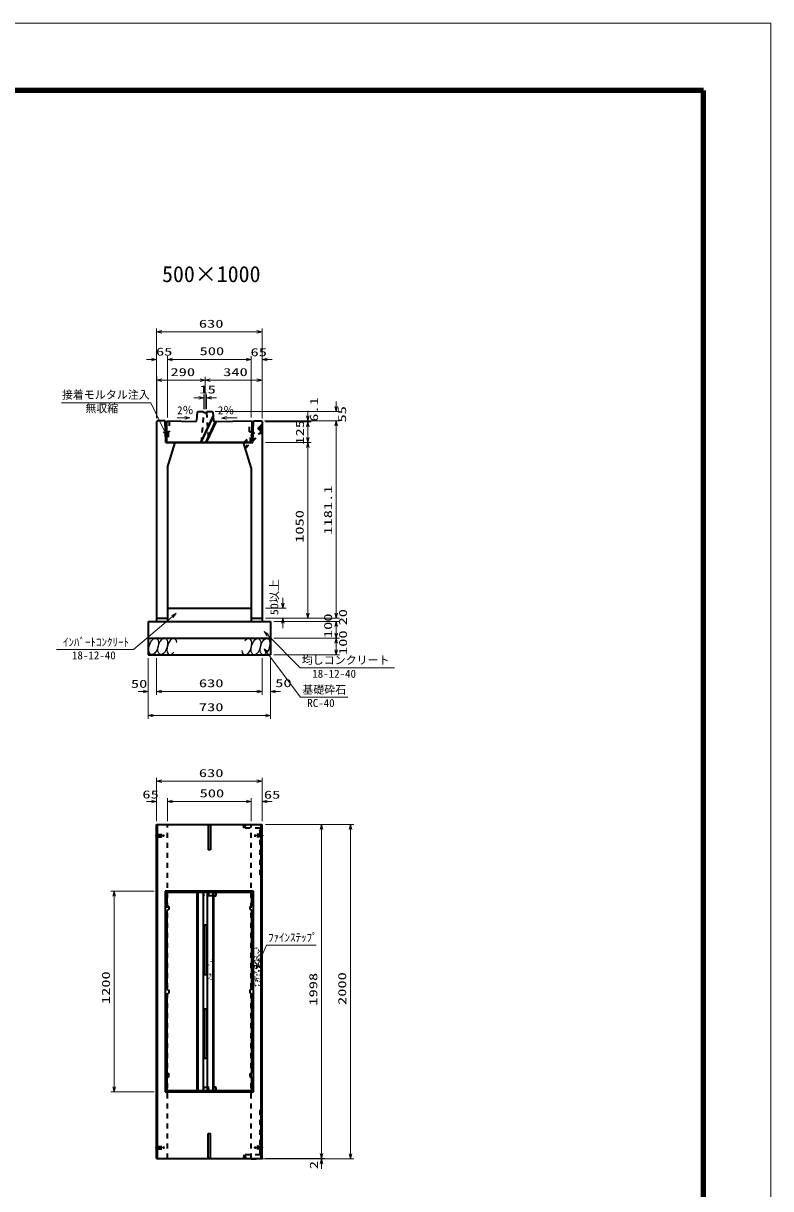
# Model space of a CAD drawing. Units: millimetres on the paper. Extents: x 0 to 841, y 0 to 594.
# Drawn here: x 617.5 to 841, y 245.3 to 594 of the extents above; entities that cross this region are included whole.
import ezdxf
from ezdxf.enums import TextEntityAlignment as Align

# ---------------------------------------------------------------- set-up
doc = ezdxf.new("R2010")
doc.units = ezdxf.units.MM
doc.linetypes.add('USER2', pattern=[18.5, 12, -1.5, 3.5, -1.5])
doc.linetypes.add('USER3', pattern=[3, 1.5, -1.5])
for name, color, linetype, lineweight in [('D-BMK（構造物基準線）', 2, 'USER2', 18), ('D-STR-DIM（寸法）', 7, 'Continuous', 13), ('D-STR-HTXT(均しCON-旗)', 7, 'Continuous', 13), ('D-STR-HTXT(基礎砕石-旗)', 7, 'Continuous', 13), ('D-STR-HTXT（旗上げ）', 7, 'Continuous', 13), ('D-STR-STRF(グリ)', 7, 'Continuous', 25), ('D-STR（構造物）', 1, 'Continuous', 35), ('D-TTL-LINE（区切線）', 7, 'Continuous', 18), ('D-TTL（外枠）', 2, 'Continuous', 140)]:
    doc.layers.add(name, color=color, linetype=linetype, lineweight=lineweight)
doc.layers.add('D-STR-TXT(文字)', color=7, linetype='Continuous')
doc.styles.add('ＭＳ ゴシック', font='')
doc.styles.get('ＭＳ ゴシック').set_extended_font_data('MS Gothic')

# ---------------------------------------------------------------- blocks, each defined once
blk = doc.blocks.new('_Open30')
at = {"color": 7, "linetype": 'Continuous', "lineweight": 13}
for p, q in [((-1, 0.2679), (0, 0)), ((0, 0), (-1, -0.2679)), ((0, 0), (-1, 0))]:
    blk.add_line(p, q, dxfattribs=at)

msp = doc.modelspace()

# ---------------------------------------------------------------- linework, layer by layer
at = {"layer": 'D-BMK（構造物基準線）'}
for p, q in [((656.942, 350.947), (659.792, 350.947)), ((689.367, 350.947), (686.517, 350.947)), ((656.942, 257.547), (659.792, 257.547)), ((686.442, 257.547), (689.292, 257.547))]:
    msp.add_line(p, q, dxfattribs=at)
at = {"layer": 'D-STR-DIM（寸法）'}
for p, q in [((657.405, 494.431), (657.405, 502.64)), ((688.905, 494.437), (688.905, 502.64)), ((658.905, 501.64), (687.405, 501.64)), ((655.905, 493.431), (654.405, 493.431)), ((657.405, 475.834), (657.405, 494.431)), ((660.655, 476.019), (660.655, 494.431)), ((660.655, 477.019), (660.655, 494.431)), ((662.155, 493.431), (663.655, 493.431)), ((662.155, 493.431), (684.155, 493.431)), ((684.155, 493.437), (682.655, 493.437)), ((685.655, 476.019), (685.655, 494.437)), ((685.655, 477.019), (685.655, 494.431)), ((688.905, 475.781), (688.905, 494.437)), ((690.405, 493.437), (691.905, 493.437)), ((657.41, 475.822), (657.41, 488.167)), ((658.91, 487.167), (670.404, 487.167)), ((671.904, 478.552), (671.904, 488.167)), ((671.904, 478.552), (671.904, 488.167)), ((673.404, 487.167), (687.405, 487.167)), ((688.905, 475.834), (688.905, 488.167)), ((670.011, 481.967), (668.511, 481.967)), ((671.511, 478.552), (671.511, 482.967)), ((672.298, 478.552), (672.298, 482.967)), ((673.798, 481.967), (675.298, 481.967)), ((674.898, 477.834), (712.108, 477.834)), ((702.609, 476.579), (702.609, 478.079)), ((711.108, 479.334), (711.108, 480.834)), ((663.494, 475.977), (665.856, 475.929)), ((681.443, 475.951), (678.326, 475.899)), ((689.655, 475.079), (703.609, 475.079)), ((689.655, 475.079), (712.108, 475.079)), ((689.655, 475.079), (712.108, 475.079)), ((689.905, 474.781), (703.609, 474.781)), ((689.905, 474.781), (703.609, 474.781)), ((702.609, 470.026), (702.609, 473.281)), ((702.609, 473.281), (702.609, 471.781)), ((711.108, 417.526), (711.108, 473.579)), ((711.108, 473.579), (711.108, 472.079)), ((689.905, 468.526), (703.609, 468.526)), ((689.905, 468.526), (703.609, 468.526)), ((702.609, 417.526), (702.609, 467.026)), ((695.094, 420.526), (695.094, 422.026)), ((689.905, 419.026), (696.094, 419.026)), ((711.108, 417.526), (711.108, 419.026)), ((689.905, 416.026), (712.108, 416.026)), ((689.905, 416.026), (703.609, 416.026)), ((689.905, 416.026), (712.108, 416.026)), ((689.905, 416.026), (696.094, 416.026)), ((692.405, 415.026), (712.108, 415.026)), ((692.405, 415.026), (712.108, 415.026)), ((695.094, 414.526), (695.094, 413.026)), ((711.108, 411.526), (711.108, 413.526)), ((711.108, 413.526), (711.108, 412.026)), ((692.405, 410.026), (712.108, 410.026)), ((692.405, 410.026), (712.108, 410.026)), ((711.108, 406.526), (711.108, 408.526)), ((692.405, 405.026), (712.108, 405.026)), ((654.905, 404.026), (654.905, 393.059)), ((654.905, 403.026), (654.905, 385.901)), ((657.405, 404.026), (657.405, 393.059)), ((657.405, 404.026), (657.405, 393.059)), ((688.905, 404.026), (688.905, 393.059)), ((688.905, 403.026), (688.905, 393.059)), ((691.405, 404.026), (691.405, 393.059)), ((691.405, 403.026), (691.405, 385.901)), ((653.405, 394.059), (651.905, 394.059)), ((658.905, 394.059), (687.405, 394.059)), ((658.905, 394.059), (660.405, 394.059)), ((687.405, 394.059), (685.905, 394.059)), ((692.905, 394.059), (694.405, 394.059)), ((656.405, 386.901), (689.905, 386.901)), ((657.405, 355.197), (657.405, 368.174)), ((658.905, 367.174), (687.405, 367.174)), ((688.905, 362.154), (688.905, 368.174)), ((655.905, 361.124), (654.405, 361.124)), ((657.405, 355.197), (657.405, 362.124)), ((660.655, 355.197), (660.655, 362.124)), ((660.655, 355.197), (660.655, 362.124)), ((662.155, 361.124), (684.155, 361.124)), ((662.155, 361.124), (663.655, 361.124)), ((684.155, 361.124), (682.655, 361.124)), ((685.655, 355.197), (685.655, 362.124)), ((685.655, 355.197), (685.655, 362.124)), ((688.905, 355.197), (688.905, 362.124)), ((690.405, 361.124), (691.905, 361.124)), ((689.905, 354.197), (707.694, 354.197)), ((706.256, 354.197), (716.333, 354.197)), ((706.694, 255.797), (706.694, 352.697)), ((715.333, 255.697), (715.333, 352.697)), ((656.655, 334.247), (643.691, 334.247)), ((644.691, 275.747), (644.691, 332.747)), ((656.655, 274.247), (643.691, 274.247)), ((706.694, 255.797), (706.694, 257.297)), ((688.655, 254.197), (707.694, 254.197)), ((689.905, 254.297), (707.694, 254.297)), ((689.905, 254.297), (707.694, 254.297)), ((705.256, 254.197), (716.333, 254.197)), ((706.694, 252.697), (706.694, 251.197))]:
    msp.add_line(p, q, dxfattribs=at)
at = {"layer": 'D-STR-HTXT(均しCON-旗)'}
for points in [[(627.412, 406.595), (650.447, 406.595), (662.103, 416.506)], [(728.553, 401.078), (700.345, 401.078), (690.622, 410.895)]]:
    msp.add_lwpolyline(points, dxfattribs=at)
at = {"layer": 'D-STR-HTXT(基礎砕石-旗)'}
msp.add_lwpolyline([(714.527, 392.329), (700.423, 392.329), (690.419, 405.655)], dxfattribs=at)
at = {"layer": 'D-STR-HTXT（旗上げ）'}
for points in [[(628.935, 480.417), (655.656, 480.417), (659.75, 471.907)], [(705.077, 318.156), (690.248, 318.156), (687.748, 312.405)]]:
    msp.add_lwpolyline(points, dxfattribs=at)
at = {"layer": 'D-STR-STRF(グリ)'}
for centre, major_axis in [((656.499, 407.549), (0.79, 2.421)), ((659.221, 407.549), (0.79, 2.421)), ((687.109, 407.468), (-0.771, -2.427)), ((689.83, 407.49), (-0.771, -2.427))]:
    msp.add_ellipse(centre, major_axis=major_axis, ratio=0.5139, dxfattribs=at)
for centre, major_axis in [((661.961, 407.549), (0.79, 2.421)), ((684.368, 407.447), (-0.771, -2.427))]:
    msp.add_ellipse(centre, major_axis=major_axis, ratio=0.5139, start_param=5.3575563, end_param=10.3750652, dxfattribs=at)
at = {"layer": 'D-STR（構造物）'}
for p, q in [((669.64, 477.59), (669.911, 477.834)), ((669.911, 477.834), (671.279, 477.806)), ((671.279, 477.806), (671.511, 477.552)), ((672.298, 477.552), (672.529, 477.806)), ((672.529, 477.806), (673.898, 477.834)), ((673.898, 477.834), (674.169, 477.59)), ((657.655, 475.079), (657.405, 474.834)), ((657.405, 474.834), (657.405, 416.026)), ((659.905, 475.034), (657.655, 475.079)), ((660.155, 468.526), (659.905, 475.034)), ((660.405, 474.774), (660.655, 475.019)), ((660.405, 468.526), (660.405, 474.774)), ((660.655, 475.019), (669.161, 474.848)), ((669.161, 474.848), (669.432, 475.092)), ((669.432, 475.092), (669.64, 477.59)), ((674.255, 476.634), (670.474, 468.526)), ((670.746, 468.526), (674.296, 476.138)), ((671.511, 477.552), (672.298, 477.552)), ((674.935, 474.854), (671.984, 468.526)), ((675.186, 474.859), (672.233, 468.526)), ((674.169, 477.59), (674.377, 475.092)), ((674.377, 475.092), (674.648, 474.848)), ((674.648, 474.848), (685.655, 475.069)), ((685.655, 475.069), (685.905, 474.824)), ((685.905, 474.824), (685.905, 468.526)), ((686.155, 468.526), (686.405, 475.034)), ((686.405, 475.034), (688.655, 475.079)), ((688.655, 475.079), (688.905, 474.834)), ((688.905, 474.834), (688.905, 416.026)), ((660.155, 468.526), (686.155, 468.526)), ((660.155, 468.526), (662.905, 468.526)), ((685.905, 468.526), (660.405, 468.526)), ((660.655, 461.026), (662.905, 468.526)), ((685.655, 461.026), (683.405, 468.526)), ((660.655, 461.026), (660.655, 416.026)), ((685.655, 461.026), (685.655, 416.026)), ((660.655, 419.026), (685.655, 419.026)), ((654.905, 415.026), (691.405, 415.026)), ((654.905, 415.026), (654.905, 405.026)), ((657.405, 416.026), (660.655, 416.026)), ((657.405, 416.026), (657.405, 415.026)), ((660.655, 416.026), (660.655, 415.026)), ((685.655, 416.026), (688.905, 416.026)), ((685.655, 416.026), (685.655, 415.026)), ((688.905, 416.026), (688.905, 415.026)), ((691.405, 415.026), (691.405, 405.026)), ((654.905, 410.026), (691.405, 410.026)), ((654.905, 405.026), (691.405, 405.026)), ((657.405, 254.297), (657.405, 354.197)), ((657.405, 354.197), (688.905, 354.197)), ((657.655, 254.297), (657.655, 354.197)), ((672.78, 354.197), (672.78, 346.697)), ((673.53, 354.197), (673.53, 346.697)), ((688.655, 254.297), (688.655, 354.197)), ((688.905, 254.297), (688.905, 354.197)), ((673.53, 346.697), (672.78, 346.697)), ((686.405, 334.247), (659.905, 334.247)), ((659.905, 334.247), (659.905, 274.247)), ((669.423, 333.872), (669.423, 274.622)), ((669.673, 333.872), (669.673, 274.622)), ((671.293, 333.872), (671.293, 274.622)), ((672.543, 333.872), (672.543, 274.622)), ((685.905, 333.872), (672.558, 333.872)), ((674.162, 333.872), (674.162, 274.622)), ((674.412, 333.872), (674.412, 274.622)), ((685.905, 330), (685.905, 333.872)), ((686.405, 274.247), (686.405, 334.247)), ((660.405, 328.5), (660.405, 304.997)), ((685.905, 330), (685.276, 329.637)), ((685.276, 329.637), (685.276, 328.863)), ((685.276, 328.863), (685.905, 328.5)), ((685.905, 304.997), (685.905, 328.5)), ((674.237, 313.854), (674.184, 313.907)), ((674.237, 313.854), (674.29, 313.907)), ((686.423, 316.245), (686.476, 316.192)), ((686.476, 316.192), (686.529, 316.245)), ((686.537, 317.1), (686.609, 317.08)), ((686.686, 314.7), (686.625, 314.657)), ((686.686, 314.7), (686.729, 314.638)), ((686.903, 315.373), (686.829, 315.386)), ((687.12, 314.523), (687.181, 314.566)), ((687.229, 314.096), (687.154, 314.102)), ((687.163, 317.275), (687.22, 317.323)), ((687.181, 314.566), (687.224, 314.505)), ((687.22, 317.323), (687.268, 317.266)), ((687.242, 315.301), (687.268, 315.372)), ((687.451, 314.626), (687.518, 314.658)), ((687.722, 315.836), (687.649, 315.817)), ((687.702, 315.909), (687.722, 315.836)), ((687.738, 316.769), (687.813, 316.769)), ((687.839, 314.999), (687.852, 315.073)), ((687.852, 315.073), (687.926, 315.06)), ((687.966, 313.948), (688.004, 314.012)), ((688.004, 314.012), (688.068, 313.975)), ((688.034, 315.199), (688.095, 315.242)), ((688.086, 316.384), (688.139, 316.437)), ((688.095, 315.242), (688.138, 315.181)), ((688.139, 316.437), (688.192, 316.384)), ((672.826, 310.812), (672.773, 310.865)), ((672.976, 312.15), (672.983, 312.224)), ((673.194, 311.113), (673.226, 311.181)), ((673.455, 312.764), (673.529, 312.771)), ((673.764, 313.272), (673.783, 313.344)), ((674.212, 313.147), (674.277, 313.185)), ((674.23, 312.057), (674.262, 311.989)), ((686.647, 311.568), (686.609, 311.503)), ((686.797, 313.286), (686.872, 313.286)), ((686.816, 313.457), (686.803, 313.531)), ((686.81, 311.949), (686.883, 311.968)), ((686.883, 311.968), (686.863, 312.041)), ((687.041, 312.765), (686.968, 312.745)), ((687.069, 311.212), (687.056, 311.138)), ((687.203, 312.728), (687.265, 312.685)), ((687.265, 312.685), (687.222, 312.623)), ((687.324, 311.401), (687.263, 311.358)), ((687.324, 311.401), (687.367, 311.34)), ((687.572, 313.679), (687.524, 313.737)), ((687.683, 313.622), (687.622, 313.579)), ((687.726, 313.56), (687.683, 313.622)), ((687.765, 310.414), (687.826, 310.457)), ((687.826, 310.457), (687.869, 310.396)), ((687.884, 312.772), (687.958, 312.785)), ((687.975, 313.569), (687.901, 313.582)), ((688.014, 311.717), (687.94, 311.704)), ((687.958, 312.785), (687.971, 312.711)), ((687.962, 313.496), (687.975, 313.569)), ((688.027, 311.643), (688.014, 311.717)), ((688.118, 310.405), (688.105, 310.331)), ((688.256, 311.546), (688.195, 311.589)), ((688.213, 311.485), (688.256, 311.546)), ((672.833, 308.986), (672.807, 308.915)), ((673.052, 308.339), (673.084, 308.271)), ((673.287, 309.45), (673.268, 309.523)), ((673.471, 309.362), (673.406, 309.325)), ((673.471, 309.362), (673.509, 309.297)), ((673.575, 307.915), (673.633, 307.963)), ((673.595, 308.894), (673.648, 308.947)), ((673.633, 307.963), (673.681, 307.906)), ((674.211, 308.402), (674.231, 308.474)), ((686.65, 309.744), (686.575, 309.751)), ((686.637, 310.158), (686.694, 310.207)), ((686.694, 310.207), (686.646, 310.264)), ((686.857, 307.918), (686.789, 307.95)), ((686.798, 308.697), (686.873, 308.697)), ((686.965, 307.561), (687.04, 307.554)), ((687.04, 307.554), (687.033, 307.48)), ((687.183, 309.6), (687.111, 309.581)), ((687.204, 309.974), (687.131, 309.993)), ((687.203, 309.528), (687.183, 309.6)), ((687.184, 309.901), (687.204, 309.974)), ((687.31, 308.089), (687.237, 308.109)), ((687.31, 308.089), (687.29, 308.017)), ((687.37, 309.242), (687.427, 309.291)), ((687.427, 309.291), (687.379, 309.348)), ((687.533, 307.406), (687.476, 307.358)), ((687.485, 307.464), (687.533, 307.406)), ((687.894, 308.087), (687.901, 308.162)), ((688.09, 307.934), (688.042, 307.992)), ((688.123, 309.208), (688.116, 309.133)), ((688.223, 307.249), (688.229, 307.324)), ((660.405, 303.497), (660.405, 279.994)), ((685.905, 304.997), (685.276, 304.634)), ((685.276, 304.634), (685.276, 303.86)), ((685.276, 303.86), (685.905, 303.497)), ((685.905, 279.994), (685.905, 303.497)), ((686.594, 306.541), (686.647, 306.488)), ((686.896, 306.066), (686.964, 306.034)), ((686.964, 306.034), (686.932, 305.966)), ((688, 306.203), (688.007, 306.278)), ((688.139, 306.002), (688.196, 306.05)), ((688.196, 306.05), (688.148, 306.108)), ((685.905, 279.994), (685.276, 279.631)), ((685.276, 279.631), (685.276, 278.858)), ((685.276, 278.858), (685.905, 278.494)), ((685.905, 274.622), (685.905, 278.494)), ((659.905, 274.247), (686.405, 274.247)), ((672.558, 274.622), (685.905, 274.622)), ((672.78, 261.797), (673.53, 261.797)), ((672.78, 254.297), (672.78, 261.797)), ((673.53, 254.297), (673.53, 261.797)), ((657.405, 254.297), (688.905, 254.297)), ((659.155, 254.197), (659.055, 254.297)), ((660.654, 254.197), (659.155, 254.197)), ((660.654, 254.197), (660.755, 254.297)), ((685.655, 254.197), (685.555, 254.297)), ((685.655, 254.197), (687.155, 254.197)), ((687.155, 254.197), (687.255, 254.297))]:
    msp.add_line(p, q, dxfattribs=at)
at = {"layer": 'D-STR（構造物）', "linetype": 'USER3'}
for p, q in [((661.162, 475.008), (661.152, 471.73)), ((670.827, 468.526), (671.511, 477.552)), ((672.298, 477.552), (672.981, 468.526)), ((685.157, 471.78), (685.147, 475.058)), ((660.855, 471.625), (660.405, 471.772)), ((661.152, 471.73), (660.855, 471.625)), ((660.855, 471.625), (660.855, 468.526)), ((688.655, 473.739), (683.413, 468.497)), ((683.494, 468.229), (688.83, 473.564)), ((688.83, 471.979), (683.86, 467.009)), ((683.934, 466.763), (688.83, 471.659)), ((685.454, 471.675), (685.157, 471.78)), ((685.905, 471.823), (685.454, 471.675)), ((685.454, 468.526), (685.454, 471.675)), ((688.33, 471.979), (688.33, 473.064)), ((688.83, 471.979), (688.33, 471.979)), ((688.83, 473.564), (688.582, 473.812)), ((688.582, 471.387), (688.83, 471.634)), ((688.83, 471.634), (688.83, 473.564)), ((683.405, 468.526), (686.155, 468.526)), ((660.655, 254.297), (660.655, 354.197)), ((683.494, 353.147), (683.413, 354.197)), ((688.33, 353.147), (683.494, 353.147)), ((683.86, 353.147), (683.933, 354.197)), ((685.655, 254.297), (685.655, 354.197)), ((688.33, 339.197), (688.33, 353.147)), ((657.405, 351.297), (659.405, 351.297)), ((657.405, 350.597), (659.405, 350.597)), ((659.405, 350.597), (659.405, 351.297)), ((688.905, 351.297), (686.905, 351.297)), ((686.905, 350.597), (686.905, 351.297)), ((688.905, 350.597), (686.905, 350.597)), ((688.33, 339.197), (688.905, 339.197)), ((672.838, 332.872), (673.088, 333.872)), ((673.088, 274.622), (672.838, 275.622)), ((688.33, 269.297), (688.905, 269.297)), ((688.33, 255.347), (688.33, 269.297)), ((657.405, 257.897), (659.405, 257.897)), ((657.405, 257.197), (659.405, 257.197)), ((659.405, 257.897), (659.405, 257.197)), ((683.494, 255.347), (683.413, 254.297)), ((688.33, 255.347), (683.494, 255.347)), ((683.86, 255.347), (683.933, 254.297)), ((688.905, 257.897), (686.905, 257.897)), ((686.905, 257.897), (686.905, 257.197)), ((688.905, 257.197), (686.905, 257.197))]:
    msp.add_line(p, q, dxfattribs=at)
at = {"layer": 'D-STR（構造物）'}
for points in [[(672.543, 333.872), (660.405, 333.872), (660.405, 330)], [(660.405, 330), (661.034, 329.637), (661.034, 328.863), (660.405, 328.5)], [(660.405, 304.997), (661.034, 304.634), (661.034, 303.86)], [(660.405, 304.997), (661.034, 304.634), (661.034, 303.86), (660.405, 303.497)], [(660.405, 278.494), (661.034, 278.858), (661.034, 279.631), (660.405, 279.994)], [(660.405, 278.494), (660.405, 274.622), (672.543, 274.622)]]:
    msp.add_lwpolyline(points, dxfattribs=at)
at = {"layer": 'D-STR（構造物）', "linetype": 'USER3'}
for points in [[(674.333, 332.872), (671.601, 332.872), (671.333, 333.873)], [(671.333, 274.621), (671.601, 275.622), (674.333, 275.622)]]:
    msp.add_lwpolyline(points, dxfattribs=at)
at = {"layer": 'D-STR（構造物）'}
for points in [[(674.291, 333.872), (674.333, 332.872), (675.07, 332.872), (675.321, 333.872)], [(671.543, 309.372), (672.293, 309.372), (672.293, 324.122), (671.543, 324.122)], [(672.293, 284.272), (672.293, 299.022), (671.543, 299.022), (671.543, 284.272)], [(674.333, 275.622), (674.291, 274.622), (675.321, 274.622), (675.07, 275.622)]]:
    msp.add_lwpolyline(points, close=True, dxfattribs=at)
at = {"layer": 'D-TTL-LINE（区切線）'}
for p, q in [((841, 594), (0, 594)), ((841, 0), (841, 594))]:
    msp.add_line(p, q, dxfattribs=at)
at = {"layer": 'D-TTL（外枠）'}
for p, q in [((820.9, 573.9), (20.1, 573.9)), ((820.9, 20.1), (820.9, 573.9))]:
    msp.add_line(p, q, dxfattribs=at)

# ---------------------------------------------------------------- block references
at = {"layer": 'D-STR-DIM（寸法）', "xscale": 1.5, "yscale": 1.5}
for p, rotation in [((657.405, 501.64), 180), ((660.655, 493.431), 180), ((660.655, 493.431), 180), ((688.905, 493.437), 180), ((657.41, 487.167), 180), ((671.904, 487.167), 180), ((672.298, 481.967), 180), ((711.108, 477.834), 270), ((667.355, 475.899), 358.85424), ((676.826, 475.874), 180.95838), ((702.609, 475.079), 270), ((702.609, 474.781), 90), ((702.609, 474.781), 90), ((711.108, 475.079), 90), ((711.108, 475.079), 90), ((702.609, 468.526), 270), ((702.609, 468.526), 90), ((695.094, 419.026), 270), ((695.094, 416.026), 90), ((702.609, 416.026), 270), ((711.108, 416.026), 270), ((711.108, 416.026), 270), ((711.108, 415.026), 90), ((711.108, 415.026), 90), ((711.108, 410.026), 270), ((711.108, 410.026), 90), ((711.108, 405.026), 270), ((657.405, 394.059), 180), ((657.405, 394.059), 180), ((691.405, 394.059), 180), ((654.905, 386.901), 180), ((657.405, 367.174), 180), ((660.655, 361.124), 180), ((660.655, 361.124), 180), ((688.905, 361.124), 180), ((706.694, 354.197), 90), ((715.333, 354.197), 90), ((644.691, 334.247), 90), ((644.691, 274.247), 270), ((706.694, 254.297), 270), ((706.694, 254.297), 270), ((715.333, 254.197), 270), ((706.694, 254.197), 90)]:
    msp.add_blockref('_Open30', p, dxfattribs=dict(at, rotation=rotation))
for p in [(688.905, 501.64), (657.405, 493.431), (685.655, 493.437), (685.655, 493.431), (671.904, 487.167), (688.905, 487.167), (671.511, 481.967), (654.905, 394.059), (688.905, 394.059), (688.905, 394.059), (691.405, 386.901), (688.905, 367.174), (657.405, 361.124), (685.655, 361.124), (685.655, 361.124)]:
    msp.add_blockref('_Open30', p, dxfattribs=at)
at = {"layer": 'D-STR-HTXT(均しCON-旗)', "xscale": 1.5, "yscale": 1.5}
for p, rotation in [((663.246, 417.478), 40.37163), ((689.566, 411.961), 134.72505)]:
    msp.add_blockref('_Open30', p, dxfattribs=dict(at, rotation=rotation))
at = {"layer": 'D-STR-HTXT(基礎砕石-旗)', "xscale": 1.5, "yscale": 1.5, "rotation": 126.89552}
msp.add_blockref('_Open30', (689.518, 406.854), dxfattribs=at)
at = {"layer": 'D-STR-HTXT（旗上げ）', "xscale": 1.5, "yscale": 1.5}
for p, rotation in [((660.4, 470.555), 295.69073), ((687.15, 311.03), 246.50838)]:
    msp.add_blockref('_Open30', p, dxfattribs=dict(at, rotation=rotation))

# ---------------------------------------------------------------- texts
at = {"layer": 'D-STR-DIM（寸法）', "style": 'ＭＳ ゴシック', "width": 1.5}
for s, p in [('630', (670.03, 502.177)), ('65', (657.202, 493.825)), ('500', (670.238, 493.969)), ('65', (685.47, 493.66)), ('290', (661.532, 487.704)), ('340', (677.28, 487.704)), ('15', (670.191, 482.504)), ('630', (670.03, 394.596)), ('50', (692.857, 394.633)), ('50', (649.707, 394.426)), ('730', (670.03, 387.439)), ('630', (670.03, 367.712)), ('65', (653.136, 361.312)), ('500', (670.238, 361.661)), ('65', (689.47, 361.248))]:
    msp.add_text(s, height=2.405, dxfattribs=at).set_placement(p, align=Align.BOTTOM_LEFT)
at = {"layer": 'D-STR-DIM（寸法）', "style": 'ＭＳ ゴシック'}
for s, width, p in [('6.1', 1.5, (706.373, 474.757)), ('55', 1.5, (714.772, 474.544)), ('125', 1.5, (702.166, 467.912)), ('1181.1', 1.5, (710.57, 440.969)), ('1050', 1.5, (702.072, 438.526)), ('50以上', 1.1, (694.512, 416.889)), ('100', 1.5, (710.57, 410.026)), ('20', 1.5, (715.022, 413.807)), ('100', 1.5, (715.042, 404.971)), ('1200', 1.5, (644.154, 300.497)), ('1998', 1.5, (706.156, 300.039)), ('2000', 1.5, (714.796, 300.239)), ('2', 1.5, (706.331, 251.109))]:
    msp.add_text(s, height=2.405, rotation=90, dxfattribs=dict(at, width=width)).set_placement(p, align=Align.BOTTOM_LEFT)
for rotation, p in [(0.01, (663.502, 476.275)), (359.99, (675.688, 476.264))]:
    msp.add_text('2％', height=2.405, rotation=rotation, dxfattribs=at).set_placement(p, align=Align.BOTTOM_LEFT)
at = {"layer": 'D-STR-HTXT(均しCON-旗)', "style": 'ＭＳ ゴシック'}
for s, p in [('ｲﾝﾊﾞｰﾄｺﾝｸﾘｰﾄ', (629.422, 406.879)), ('18-12-40', (632.085, 402.945)), ('均しコンクリート', (700.793, 401.49)), ('18-12-40', (703.926, 397.428))]:
    msp.add_text(s, height=2.405, dxfattribs=at).set_placement(p, align=Align.BOTTOM_LEFT)
at = {"layer": 'D-STR-HTXT(基礎砕石-旗)', "style": 'ＭＳ ゴシック'}
for s, p in [('基礎砕石', (700.958, 392.665)), ('RC-40', (702.446, 388.679))]:
    msp.add_text(s, height=2.405, dxfattribs=at).set_placement(p, align=Align.BOTTOM_LEFT)
at = {"layer": 'D-STR-HTXT（旗上げ）', "style": 'ＭＳ ゴシック'}
for s, p in [('接着モルタル注入', (629.081, 480.92)), ('無収縮', (636.085, 476.843)), ('ﾌｧｲﾝｽﾃｯﾌﾟ', (690.727, 318.481))]:
    msp.add_text(s, height=2.405, dxfattribs=at).set_placement(p, align=Align.BOTTOM_LEFT)
at = {"layer": 'D-STR-TXT(文字)', "style": 'ＭＳ ゴシック'}
msp.add_text('500×1000', height=4.811, dxfattribs=at).set_placement((659.005, 515.111), align=Align.BOTTOM_LEFT)

doc.saveas('drawing.dxf')
